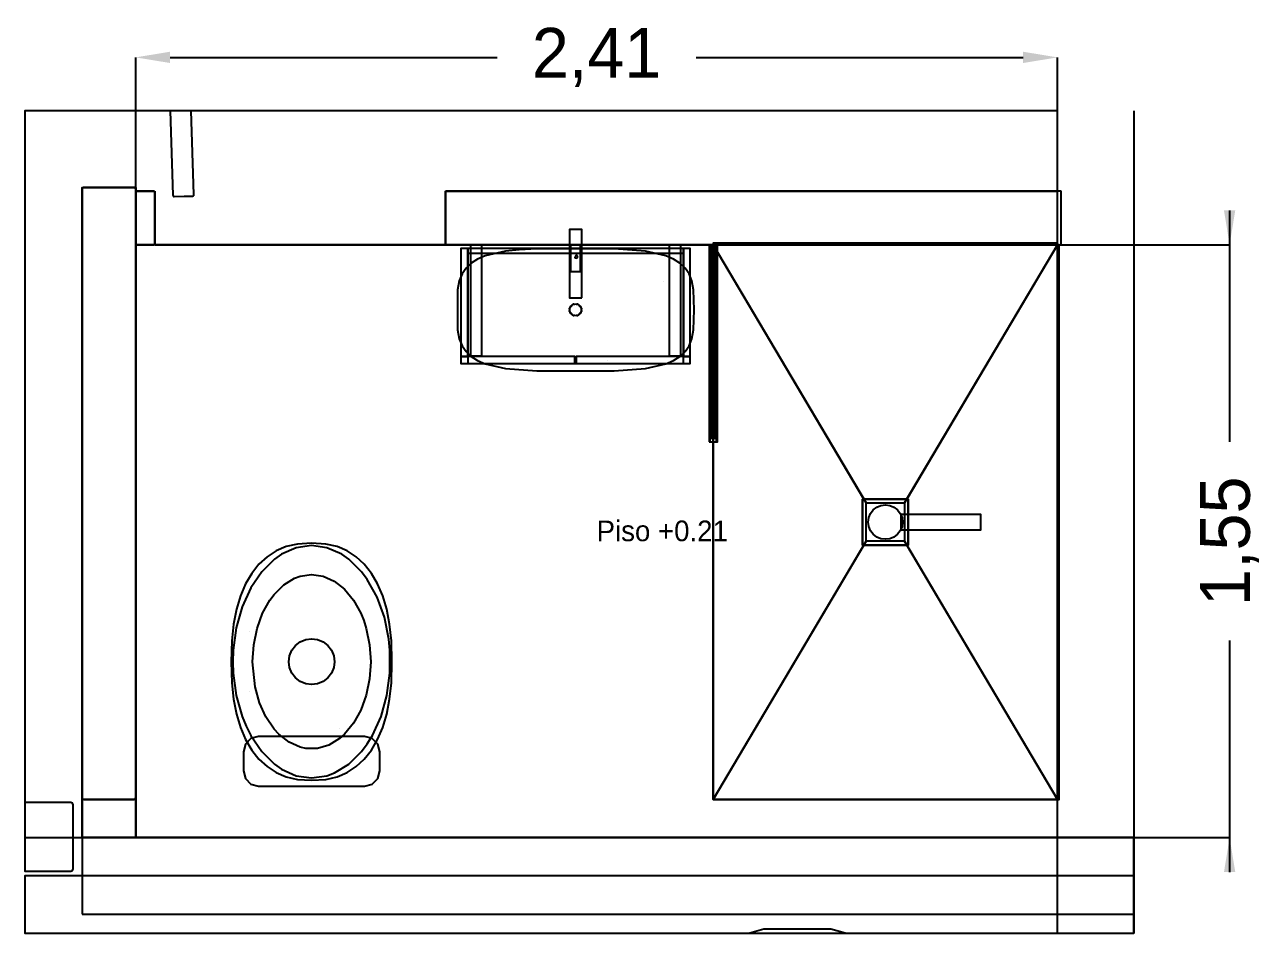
# Model space of a CAD drawing. Header units: metres. Extents: x 739 to 942, y -12 to 6.
# Drawn here: x 739.1 to 742.335, y -6.15 to -3.775 of the extents above; entities that cross this region are included whole.
import ezdxf

# ---------------------------------------------------------------- set-up
doc = ezdxf.new("R2010")
doc.units = ezdxf.units.M
for name, color, linetype in [('CORTE', 7, 'Continuous'), ('COTAS', 4, 'Continuous'), ('TEXTOS', 7, 'Continuous'), ('VISTA', 8, 'Continuous')]:
    doc.layers.add(name, color=color, linetype=linetype)
doc.dimstyles.get("Standard").update_dxf_attribs({"dimtxt": 2.5, "dimasz": 2.5, "dimexe": 1.25, "dimexo": 0.625, "dimtad": 1, "dimcen": 2.5, "dimazin": 3, "dimtfac": 1, "dimtmove": 0, "dimatfit": 3})

# ---------------------------------------------------------------- blocks, each defined once
blk = doc.blocks.new('_CLOSEDFILLED')
at = {"color": 0, "linetype": 'BYBLOCK'}
blk.add_solid([(-1, 0.164), (0, 0), (-1, -0.164)], dxfattribs=at)
blk = doc.blocks.new('*D1')
for p, q in [((739.39, -4.35), (739.39, -3.86)), ((739.48, -3.86), (740.335, -3.86)), ((740.855, -3.86), (741.71, -3.86)), ((741.8, -4.35), (741.8, -3.86))]:
    blk.add_line(p, q)
at = {"layer": 'Defpoints'}
for p in [(739.39, -3.86), (739.39, -4.35), (741.8, -4.35)]:
    blk.add_point(p, dxfattribs=at)
at = {"layer": 'COTAS', "xscale": 0.09, "yscale": 0.09, "rotation": 180}
blk.add_blockref('_CLOSEDFILLED', (739.39, -3.86), dxfattribs=at)
at = {"layer": 'COTAS', "xscale": 0.09, "yscale": 0.09}
blk.add_blockref('_CLOSEDFILLED', (741.8, -3.86), dxfattribs=at)
at = {"layer": 'COTAS', "insert": (740.595, -3.86), "char_height": 0.13, "attachment_point": 5}
blk.add_mtext('2,41', dxfattribs=at)
blk = doc.blocks.new('*D2')
for p, q in [((742.25, -4.26), (742.25, -4.865)), ((741.8, -4.35), (742.25, -4.35)), ((742.25, -5.385), (742.25, -5.99)), ((741.8, -5.9), (742.25, -5.9))]:
    blk.add_line(p, q)
at = {"layer": 'Defpoints'}
for p in [(741.8, -4.35), (742.25, -4.35), (741.8, -5.9)]:
    blk.add_point(p, dxfattribs=at)
at = {"layer": 'COTAS', "xscale": 0.09, "yscale": 0.09}
for p, rotation in [((742.25, -4.35), 270), ((742.25, -5.9), 90)]:
    blk.add_blockref('_CLOSEDFILLED', p, dxfattribs=dict(at, rotation=rotation))
at = {"layer": 'COTAS', "insert": (742.25, -5.125), "char_height": 0.13, "attachment_point": 5, "rotation": 90}
blk.add_mtext('1,55', dxfattribs=at)

msp = doc.modelspace()

# ---------------------------------------------------------------- linework, layer by layer
at = {"layer": 'CORTE'}
for p, q in [((741.8, -6.15), (741.8, -4)), ((742, -4), (742, -6.15))]:
    msp.add_line(p, q, dxfattribs=at)
for points in [[(739.2511, -4.2016), (739.2508, -4.2019), (739.2504, -4.2033), (739.25, -4.2045), (739.25, -5.0614), (739.25, -5.7955), (739.2504, -5.7969), (739.2508, -5.7981), (739.2511, -5.7984), (739.2513, -5.7987), (739.2516, -5.7989), (739.2519, -5.7992), (739.2533, -5.7996), (739.2545, -5.8), (739.3251, -5.8), (739.3855, -5.8), (739.3869, -5.7996), (739.3881, -5.7992), (739.3884, -5.7989), (739.3887, -5.7987), (739.3889, -5.7984), (739.3892, -5.7981), (739.3896, -5.7969), (739.39, -5.7955), (739.39, -5.0614), (739.39, -4.2045), (739.3896, -4.2033), (739.3892, -4.2019), (739.3889, -4.2016), (739.3887, -4.2013), (739.3884, -4.2011), (739.3881, -4.2008), (739.3869, -4.2004), (739.3855, -4.2), (739.3251, -4.2), (739.2545, -4.2), (739.2533, -4.2004), (739.2519, -4.2008), (739.2516, -4.2011), (739.2513, -4.2013), (739.2511, -4.2016)], [(740.889, -4.35), (740.889, -4.353), (740.911, -4.353), (740.911, -4.35), (740.889, -4.35)], [(740.889, -4.353), (740.889, -4.376), (740.892, -4.376), (740.892, -4.353), (740.889, -4.353)], [(740.908, -4.353), (740.908, -4.376), (740.911, -4.376), (740.911, -4.353), (740.908, -4.353)], [(739.25, -5.8), (739.25, -5.9), (739.39, -5.9), (739.39, -5.8), (739.25, -5.8)], [(739.25, -6.1), (742, -6.1), (742, -5.9), (739.25, -5.9), (739.25, -6.1)]]:
    msp.add_lwpolyline(points, close=True, dxfattribs=at)
at = {"layer": 'VISTA'}
for points in [[(739.44, -4.21), (739.44, -4.35), (740.2, -4.35), (740.2, -4.21), (741.8, -4.21), (741.8, -4), (739.1, -4), (739.1, -5.9), (739.25, -5.9), (739.25, -4.2), (739.39, -4.2), (739.39, -4.35), (739.39, -4.21), (739.44, -4.21)], [(739.44, -4.21), (739.44, -4.35), (740.2, -4.35), (740.2, -4.21), (741.8, -4.21), (741.8, -4), (739.1, -4), (739.1, -5.9), (739.25, -5.9), (739.25, -4.2), (739.39, -4.2), (739.39, -4.35), (739.39, -4.21), (739.44, -4.21)], [(739.4887, -4.2233), (739.4889, -4.2234), (739.49, -4.2238), (739.491, -4.224), (739.5169, -4.2232), (739.539, -4.2225), (739.54, -4.2221), (739.541, -4.2218), (739.5412, -4.2216), (739.5414, -4.2214), (739.5416, -4.2212), (739.5418, -4.221), (739.5421, -4.2199), (739.5423, -4.2189), (739.5355, -4), (739.4804, -4), (739.4874, -4.2206), (739.4877, -4.2216), (739.4881, -4.2226), (739.4883, -4.2228), (739.4885, -4.2231), (739.4887, -4.2233)], [(739.3909, -4.2109), (739.39, -4.213), (739.39, -4.347), (739.3909, -4.3491), (739.393, -4.35), (739.437, -4.35), (739.4391, -4.3491), (739.44, -4.347), (739.44, -4.213), (739.4391, -4.2109), (739.437, -4.21), (739.393, -4.21), (739.3909, -4.2109)], [(740.2, -4.212), (740.2, -4.348), (740.2002, -4.3494), (740.2005, -4.35), (740.4575, -4.35), (741.808, -4.35), (741.8094, -4.3494), (741.81, -4.348), (741.81, -4.212), (741.8094, -4.2106), (741.808, -4.21), (740.202, -4.21), (740.2006, -4.2106), (740.2, -4.212)], [(740.556, -4.489), (740.556, -4.31), (740.524, -4.31), (740.524, -4.489), (740.556, -4.489)], [(741.8, -5.9), (741.8, -5.8), (740.9, -5.8), (740.9, -4.35), (739.39, -4.35), (739.39, -5.9), (741.8, -5.9)], [(741.8, -5.9), (741.8, -5.8), (740.9, -5.8), (740.9, -4.35), (739.39, -4.35), (739.39, -5.9), (741.8, -5.9)], [(741.8, -5.9), (741.8, -5.8), (740.9, -5.8), (740.9, -4.35), (739.39, -4.35), (739.39, -5.9), (741.8, -5.9)], [(740.2432, -4.4257), (740.2359, -4.4439), (740.2315, -4.4678), (740.2315, -4.5722), (740.2359, -4.5961), (740.2432, -4.6143), (740.2536, -4.6293), (740.2671, -4.6418), (740.2838, -4.6522), (740.3041, -4.6609), (740.3572, -4.6732), (740.4388, -4.6792), (740.6412, -4.6792), (740.7228, -4.6732), (740.7759, -4.6609), (740.7962, -4.6522), (740.8129, -4.6418), (740.8264, -4.6293), (740.8368, -4.6143), (740.8441, -4.5961), (740.8485, -4.5722), (740.85, -4.52), (740.8485, -4.4678), (740.8441, -4.4439), (740.8368, -4.4257), (740.8264, -4.4107), (740.8129, -4.3982), (740.7962, -4.3878), (740.7759, -4.3791), (740.7228, -4.3668), (740.6412, -4.3608), (740.4388, -4.3608), (740.3926, -4.363), (740.3572, -4.3668), (740.3041, -4.3791), (740.2838, -4.3878), (740.2671, -4.3982), (740.2536, -4.4107), (740.2432, -4.4257)], [(740.24, -4.642), (740.258, -4.642), (740.258, -4.36), (740.24, -4.36), (740.24, -4.642)], [(740.24, -4.36), (740.24, -4.66), (740.84, -4.66), (740.84, -4.36), (740.24, -4.36)], [(740.258, -4.66), (740.822, -4.66), (740.822, -4.36), (740.258, -4.36), (740.258, -4.66)], [(740.822, -4.372), (740.822, -4.36), (740.258, -4.36), (740.258, -4.372), (740.822, -4.372)], [(740.265, -4.64), (740.295, -4.64), (740.295, -4.35), (740.265, -4.35), (740.265, -4.64)], [(740.553, -4.35), (740.527, -4.35), (740.527, -4.42), (740.553, -4.42), (740.553, -4.35)], [(740.785, -4.64), (740.815, -4.64), (740.815, -4.35), (740.785, -4.35), (740.785, -4.64)], [(740.822, -4.642), (740.84, -4.642), (740.84, -4.36), (740.822, -4.36), (740.822, -4.642)], [(740.889, -4.865), (740.911, -4.865), (740.911, -4.35), (740.889, -4.35), (740.889, -4.865)], [(740.889, -4.865), (740.892, -4.865), (740.892, -4.35), (740.889, -4.35), (740.889, -4.865)], [(740.892, -4.856), (740.894, -4.856), (740.894, -4.356), (740.892, -4.356), (740.892, -4.856)], [(740.894, -4.356), (740.894, -4.856), (740.906, -4.856), (740.906, -4.356), (740.894, -4.356)], [(740.9, -4.348), (741.8, -4.348), (741.8, -4.346), (740.9, -4.346), (740.9, -4.348)], [(740.9, -4.35), (741.8, -4.35), (741.8, -4.348), (740.9, -4.348), (740.9, -4.35)], [(740.9, -4.35), (741.8, -4.35), (741.8, -4.348), (740.9, -4.348), (740.9, -4.35)], [(740.9, -4.35), (741.3, -5.025), (741.4, -5.025), (741.8, -4.35), (740.9, -4.35)], [(741.3, -5.125), (741.3, -5.025), (740.9, -4.35), (740.9, -5.8), (741.3, -5.125)], [(741.2941, -5.015), (741.4059, -5.015), (741.8, -4.35), (740.9, -4.35), (741.2941, -5.015)], [(741.29, -5.015), (741.2941, -5.015), (740.9, -4.35), (740.9, -5.8), (741.2941, -5.135), (741.29, -5.135), (741.29, -5.015)], [(741.3, -5.025), (741.4, -5.025), (741.8, -4.35), (740.9, -4.35), (741.3, -5.025)], [(741.3, -5.125), (741.3, -5.025), (740.9, -4.35), (740.9, -5.8), (741.3, -5.125)], [(741.3, -5.025), (741.4, -5.025), (741.8, -4.35), (740.9, -4.35), (741.3, -5.025)], [(741.3, -5.125), (741.3, -5.025), (740.9, -4.35), (740.9, -5.8), (741.3, -5.125)], [(740.906, -4.856), (740.908, -4.856), (740.908, -4.356), (740.906, -4.356), (740.906, -4.856)], [(740.908, -4.865), (740.911, -4.865), (740.911, -4.35), (740.908, -4.35), (740.908, -4.865)], [(741.8, -5.8), (741.8, -4.35), (741.4, -5.025), (741.4, -5.125), (741.8, -5.8)], [(741.8, -5.8), (741.8, -4.35), (741.4, -5.025), (741.4, -5.125), (741.8, -5.8)], [(741.4, -5.025), (741.4, -5.125), (741.8, -5.8), (741.8, -4.35), (741.4, -5.025)], [(741.41, -5.135), (741.4059, -5.135), (741.8, -5.8), (741.8, -4.35), (741.4059, -5.015), (741.41, -5.015), (741.41, -5.135)], [(741.8, -5.8), (741.802, -5.8), (741.802, -4.35), (741.8, -4.35), (741.8, -5.8)], [(741.8, -5.8), (741.802, -5.8), (741.802, -4.35), (741.8, -4.35), (741.8, -5.8)], [(741.802, -5.8), (741.804, -5.8), (741.804, -4.35), (741.802, -4.35), (741.802, -5.8)], [(740.542, -4.3765), (740.538, -4.3835), (740.5395, -4.3841), (740.5409, -4.3845), (740.5423, -4.3846), (740.5436, -4.3844), (740.5446, -4.3838), (740.5453, -4.383), (740.5456, -4.382), (740.5456, -4.3809), (740.5452, -4.3797), (740.5444, -4.3785), (740.5433, -4.3774), (740.542, -4.3765)], [(740.7712, -4.4465), (740.7712, -4.4465), (740.7712, -4.4465), (740.7712, -4.4465)], [(740.5261, -4.512), (740.5359, -4.5045), (740.548, -4.5061), (740.5555, -4.5159), (740.5539, -4.528), (740.5441, -4.5355), (740.532, -4.5339), (740.5245, -4.5241), (740.5261, -4.512)], [(740.5245, -4.5159), (740.532, -4.5061), (740.5441, -4.5045), (740.5539, -4.512), (740.5555, -4.5241), (740.548, -4.5339), (740.5359, -4.5355), (740.5263, -4.5282), (740.5245, -4.5159)], [(740.24, -4.66), (740.538, -4.66), (740.538, -4.642), (740.24, -4.642), (740.24, -4.66)], [(740.4617, -4.6432), (740.4617, -4.6432), (740.4617, -4.6432), (740.4617, -4.6432)], [(740.542, -4.66), (740.84, -4.66), (740.84, -4.642), (740.542, -4.642), (740.542, -4.66)], [(740.6243, -4.6528), (740.6243, -4.6528), (740.6243, -4.6528), (740.6243, -4.6528)], [(741.29, -5.135), (741.41, -5.135), (741.41, -5.015), (741.29, -5.015), (741.29, -5.135)], [(741.29, -5.135), (741.41, -5.135), (741.41, -5.015), (741.29, -5.015), (741.29, -5.135)], [(741.3384, -5.0315), (741.35, -5.03), (741.3616, -5.0315), (741.3725, -5.036), (741.3818, -5.0432), (741.389, -5.0525), (741.3935, -5.0634), (741.395, -5.075), (741.3935, -5.0866), (741.389, -5.0975), (741.3818, -5.1068), (741.3725, -5.114), (741.3616, -5.1185), (741.35, -5.12), (741.3384, -5.1185), (741.3275, -5.114), (741.3182, -5.1068), (741.311, -5.0975), (741.3065, -5.0866), (741.305, -5.075), (741.3065, -5.0634), (741.311, -5.0525), (741.3182, -5.0432), (741.3275, -5.036), (741.3384, -5.0315)], [(741.3384, -5.0315), (741.35, -5.03), (741.3616, -5.0315), (741.3725, -5.036), (741.3818, -5.0432), (741.389, -5.0525), (741.3935, -5.0634), (741.395, -5.075), (741.3935, -5.0866), (741.389, -5.0975), (741.3818, -5.1068), (741.3725, -5.114), (741.3616, -5.1185), (741.35, -5.12), (741.3384, -5.1185), (741.3275, -5.114), (741.3182, -5.1068), (741.311, -5.0975), (741.3065, -5.0866), (741.305, -5.075), (741.3065, -5.0634), (741.311, -5.0525), (741.3182, -5.0432), (741.3275, -5.036), (741.3384, -5.0315)], [(741.39, -5.095), (741.6, -5.095), (741.6, -5.055), (741.39, -5.055), (741.39, -5.095)], [(739.6537, -5.303), (739.6461, -5.3417), (739.6415, -5.3851), (739.64, -5.44), (739.6415, -5.4949), (739.6461, -5.5383), (739.6537, -5.577), (739.6642, -5.612), (739.6775, -5.6433), (739.6936, -5.6709), (739.7123, -5.6946), (739.7335, -5.7143), (739.7572, -5.7298), (739.7834, -5.741), (739.8128, -5.7477), (739.85, -5.75), (739.8872, -5.7477), (739.9166, -5.741), (739.9428, -5.7298), (739.9665, -5.7143), (739.9877, -5.6946), (740.0064, -5.6709), (740.0225, -5.6433), (740.0358, -5.612), (740.0463, -5.577), (740.0539, -5.5383), (740.0585, -5.4949), (740.06, -5.44), (740.0585, -5.3851), (740.0539, -5.3417), (740.0463, -5.303), (740.0358, -5.268), (740.0225, -5.2367), (740.0064, -5.2091), (739.9877, -5.1854), (739.9665, -5.1657), (739.9428, -5.1502), (739.9166, -5.139), (739.8872, -5.1323), (739.85, -5.13), (739.8128, -5.1323), (739.7834, -5.139), (739.7572, -5.1502), (739.7335, -5.1657), (739.7123, -5.1854), (739.6936, -5.2091), (739.6775, -5.2367), (739.6642, -5.268), (739.6537, -5.303)], [(739.6685, -5.2968), (739.6531, -5.3518), (739.6452, -5.4102), (739.6442, -5.44), (739.6452, -5.4698), (739.6531, -5.5282), (739.6685, -5.5832), (739.6789, -5.6088), (739.6909, -5.6327), (739.7194, -5.6748), (739.753, -5.7079), (739.7712, -5.7207), (739.8099, -5.738), (739.85, -5.7438), (739.8901, -5.738), (739.9097, -5.7307), (739.947, -5.7079), (739.9806, -5.6748), (739.9955, -5.6548), (740.0091, -5.6327), (740.0315, -5.5832), (740.0469, -5.5282), (740.0548, -5.4698), (740.0548, -5.4102), (740.0518, -5.3807), (740.0401, -5.3237), (740.0211, -5.2712), (739.9955, -5.2252), (739.9806, -5.2052), (739.947, -5.1721), (739.9288, -5.1593), (739.8901, -5.142), (739.85, -5.1362), (739.8099, -5.142), (739.7712, -5.1593), (739.753, -5.1721), (739.7194, -5.2052), (739.6909, -5.2473), (739.6685, -5.2968)], [(740.9, -5.8), (741.8, -5.8), (741.4, -5.125), (741.3, -5.125), (740.9, -5.8)], [(740.9, -5.8), (741.8, -5.8), (741.4, -5.125), (741.3, -5.125), (740.9, -5.8)], [(741.4, -5.125), (741.3, -5.125), (740.9, -5.8), (741.8, -5.8), (741.4, -5.125)], [(741.4059, -5.135), (741.2941, -5.135), (740.9, -5.8), (741.8, -5.8), (741.4059, -5.135)], [(739.7521, -5.6161), (739.7307, -5.5845), (739.7139, -5.5474), (739.7023, -5.5061), (739.6957, -5.44), (739.6986, -5.3955), (739.7074, -5.3528), (739.7217, -5.3134), (739.7409, -5.2789), (739.7521, -5.2639), (739.7772, -5.2391), (739.8052, -5.222), (739.8199, -5.2165), (739.85, -5.2122), (739.8801, -5.2165), (739.9091, -5.2295), (739.9358, -5.2505), (739.9591, -5.2789), (739.9783, -5.3134), (739.9861, -5.3326), (739.9926, -5.3528), (740.0014, -5.3955), (740.0044, -5.44), (740.0014, -5.4845), (739.9926, -5.5272), (739.9783, -5.5666), (739.9591, -5.6011), (739.9358, -5.6295), (739.9228, -5.6409), (739.8948, -5.658), (739.8651, -5.6668), (739.8349, -5.6668), (739.8199, -5.6635), (739.7909, -5.6505), (739.7642, -5.6295), (739.7521, -5.6161)], [(739.6883, -5.3621), (739.6883, -5.3621), (739.6883, -5.3621), (739.6883, -5.3621)], [(739.79, -5.44), (739.792, -5.4245), (739.798, -5.41), (739.8076, -5.3976), (739.82, -5.388), (739.8345, -5.382), (739.85, -5.38), (739.8655, -5.382), (739.88, -5.388), (739.8924, -5.3976), (739.902, -5.41), (739.908, -5.4245), (739.91, -5.44), (739.908, -5.4555), (739.902, -5.47), (739.8924, -5.4824), (739.88, -5.492), (739.8655, -5.498), (739.85, -5.5), (739.8345, -5.498), (739.82, -5.492), (739.8076, -5.4824), (739.798, -5.47), (739.792, -5.4555), (739.79, -5.44)], [(739.79, -5.44), (739.792, -5.4245), (739.798, -5.41), (739.8076, -5.3976), (739.82, -5.388), (739.8345, -5.382), (739.85, -5.38), (739.8655, -5.382), (739.88, -5.388), (739.8924, -5.3976), (739.902, -5.41), (739.908, -5.4245), (739.91, -5.44), (739.908, -5.4555), (739.902, -5.47), (739.8924, -5.4824), (739.88, -5.492), (739.8655, -5.498), (739.85, -5.5), (739.8345, -5.498), (739.82, -5.492), (739.8076, -5.4824), (739.798, -5.47), (739.792, -5.4555), (739.79, -5.44)], [(739.79, -5.44), (739.792, -5.4245), (739.798, -5.41), (739.8076, -5.3976), (739.82, -5.388), (739.8345, -5.382), (739.85, -5.38), (739.8655, -5.382), (739.88, -5.388), (739.8924, -5.3976), (739.902, -5.41), (739.908, -5.4245), (739.91, -5.44), (739.908, -5.4555), (739.902, -5.47), (739.8924, -5.4824), (739.88, -5.492), (739.8655, -5.498), (739.85, -5.5), (739.8345, -5.498), (739.82, -5.492), (739.8076, -5.4824), (739.798, -5.47), (739.792, -5.4555), (739.79, -5.44)], [(739.6883, -5.5179), (739.6883, -5.5179), (739.6883, -5.5179), (739.6883, -5.5179)], [(739.9241, -5.6144), (739.9241, -5.6144), (739.9241, -5.6144), (739.9241, -5.6144)], [(739.6715, -5.7254), (739.6768, -5.7454), (739.6915, -5.7601), (739.7115, -5.7654), (739.9885, -5.7654), (740.0085, -5.7601), (740.0232, -5.7454), (740.0285, -5.7254), (740.0285, -5.6754), (740.0232, -5.6554), (740.0085, -5.6407), (739.9885, -5.6354), (739.7115, -5.6354), (739.6915, -5.6407), (739.6768, -5.6554), (739.6715, -5.6754), (739.6715, -5.7254)], [(739.2209, -5.988), (739.2251, -5.9862), (739.2269, -5.982), (739.2269, -5.814), (739.2251, -5.8098), (739.2209, -5.808), (739.1, -5.808), (739.1, -5.988), (739.2209, -5.988)], [(742, -6), (739.1, -6), (739.1, -6.15), (742, -6.15), (742, -6)], [(741.2387, -6.1483), (741.2078, -6.1392), (741.0644, -6.1392), (741.0322, -6.1392), (740.9954, -6.15), (741.2446, -6.15), (741.2387, -6.1483)]]:
    msp.add_lwpolyline(points, close=True, dxfattribs=at)

# ---------------------------------------------------------------- texts
at = {"layer": 'TEXTOS'}
msp.add_text('Piso +0.21', height=0.054, dxfattribs=at).set_placement((740.595, -5.125))

# ---------------------------------------------------------------- dimensions: what is measured, and where the dimension line sits
at = {"layer": 'COTAS'}
dim = msp.add_linear_dim(base=(739.39, -3.86), p1=(739.39, -4.35), p2=(741.8, -4.35), dimstyle='Standard', override={"dimtxt": 0.13, "dimasz": 0.09}, dxfattribs=at)
dim.commit()
dim.dimension.update_dxf_attribs({"geometry": '*D1', "text_midpoint": (740.595, -3.86)})
dim = msp.add_linear_dim(base=(742.25, -4.35), p1=(741.8, -4.35), p2=(741.8, -5.9), angle=90, dimstyle='Standard', override={"dimtxt": 0.13, "dimasz": 0.09}, dxfattribs=at)
dim.commit()
dim.dimension.update_dxf_attribs({"geometry": '*D2', "text_midpoint": (742.25, -5.125)})

doc.saveas('drawing.dxf')
